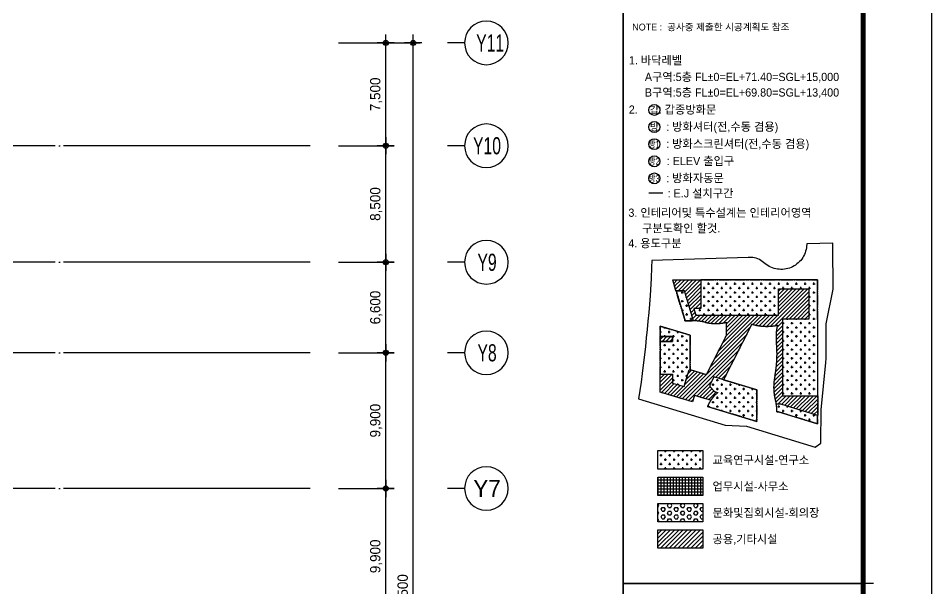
# Model space of a CAD drawing. Header units: metres. Extents: x 630750 to 860239, y 578133 to 726633.
# Drawn here: x 774389 to 841000, y 651998 to 693610 of the extents above; entities that cross this region are included whole.
import ezdxf
from ezdxf.enums import TextEntityAlignment as Align

# ---------------------------------------------------------------- set-up
doc = ezdxf.new("R2010")
doc.units = ezdxf.units.M
doc.header["$LTSCALE"] = 300
for name, pattern in [('CEN', [62, 60, -1, 0, -1]), ('H2', [0.5, 0.25, -0.25]), ('SITE$0$ACAD$0$DASHED', [19.049999999999997, 12.7, -6.35]), ('SITE$0$PROPERTY', [37.5, 25, -2.5, 2.5, -2.5, 2.5, -2.5])]:
    doc.linetypes.add(name, pattern=pattern)
doc.layers.get('Defpoints').update_dxf_attribs({"color": 8})
for name, color, linetype in [('001dmp-FORM', 7, 'Continuous'), ('A-CEN-1', 1, 'Continuous'), ('A-DIM', 7, 'Continuous'), ('A-GRID-DIMS', 14, 'Continuous'), ('A-TXT', 3, 'Continuous'), ('DIM', 7, 'Continuous'), ('SITE$0$C-PROP', 72, 'SITE$0$ACAD$0$DASHED'), ('soland', 8, 'Continuous'), ('Text-갑', 7, 'Continuous'), ('Text-방', 7, 'Continuous')]:
    doc.layers.add(name, color=color, linetype=linetype)
doc.styles.add('TEXT(돋음)', font='')
doc.styles.add('돋움', font='')
doc.styles.get('TEXT(돋음)').set_extended_font_data('Dotum')
doc.styles.get('돋움').set_extended_font_data('Dotum')
doc.dimstyles.new('DIM250', dxfattribs={"dimscale": 250, "dimtxt": 3, "dimasz": 1, "dimexe": 2, "dimexo": 3, "dimgap": 1, "dimtad": 1, "dimdec": 0, "dimzin": 0, "dimdsep": 46, "dimlunit": 6, "dimtxsty": 'TEXT(돋음)', "dimblk": 'Z_DOT', "dimcen": 2.5, "dimdle": 2, "dimclrd": 256, "dimclre": 256, "dimclrt": 3, "dimadec": 0, "dimazin": 0, "dimtfac": 1, "dimtdec": 0, "dimtix": 1, "dimtmove": 2, "dimatfit": 3, "dimldrblk": 'Z_DOT', "dimfxl": 1, "dimtolj": 1, "dimtzin": 0, "dimarcsym": 0})
pattern_1 = [(44.99999999999999, (-1051189.994889605, 559048.8101657697), (-141.4213562373095, 141.4213562373095), [])]

# ---------------------------------------------------------------- blocks, each defined once
blk = doc.blocks.new('Z_DOT')
at = {"layer": 'DIM', "color": 7}
for p, q in [((-2.5, 0), (2.5, 0)), ((0, -2.5), (0, 2.5))]:
    blk.add_line(p, q, dxfattribs=at)
for radius in [0.75, 0.375]:
    blk.add_circle((0, 0), radius, dxfattribs=at)
blk = doc.blocks.new('*D71')
at = {"layer": 'A-DIM', "lineweight": -2, "transparency": 16777216}
for p, q in [((797736.2675592648, 691810.1609883022), (803686.2663256126, 691810.1609883022)), ((803186.2663256126, 611560.2264694067), (803186.2663256126, 691560.1609883022)), ((797736.2723821802, 611310.2264694067), (803686.2663256126, 611310.2264694067))]:
    blk.add_line(p, q, dxfattribs=at)
at = {"layer": 'Defpoints', "color": 0, "transparency": 16777216}
for p in [(796986.2675592648, 691810.1609883022), (803186.2663256126, 691810.1609883022), (796986.2723821802, 611310.2264694067)]:
    blk.add_point(p, dxfattribs=at)
at = {"layer": 'A-DIM', "lineweight": -2, "transparency": 16777216, "xscale": 250, "yscale": 250, "zscale": 250}
for p, rotation in [((803186.2663256126, 691810.1609883022), 90), ((803186.2663256126, 611310.2264694067), 270)]:
    blk.add_blockref('Z_DOT', p, dxfattribs=dict(at, rotation=rotation))
at = {"layer": 'A-DIM', "color": 3, "transparency": 16777216, "insert": (802488.5051315826, 651560.1937288546), "char_height": 750, "attachment_point": 5, "rotation": 90, "style": 'TEXT(돋음)'}
blk.add_mtext('\\A1;80,500', dxfattribs=at)
blk = doc.blocks.new('*D76')
at = {"layer": 'A-DIM', "lineweight": -2, "transparency": 16777216}
for p, q in [((797736.2675429909, 659310.1618221935), (801686.2691932684, 659310.1618221935)), ((801186.2691932684, 649660.1618219664), (801186.2691932684, 659060.1618221935)), ((797736.267501629, 649410.1618219664), (801686.2691932684, 649410.1618219664))]:
    blk.add_line(p, q, dxfattribs=at)
at = {"layer": 'Defpoints', "color": 0, "transparency": 16777216}
for p in [(796986.2675429909, 659310.1618221935), (801186.2691932684, 659310.1618221935), (796986.267501629, 649410.1618219664)]:
    blk.add_point(p, dxfattribs=at)
at = {"layer": 'A-DIM', "lineweight": -2, "transparency": 16777216, "xscale": 250, "yscale": 250, "zscale": 250}
for p, rotation in [((801186.2691932684, 659310.1618221935), 90), ((801186.2691932684, 649410.1618219664), 270)]:
    blk.add_blockref('Z_DOT', p, dxfattribs=dict(at, rotation=rotation))
at = {"layer": 'A-DIM', "color": 3, "transparency": 16777216, "insert": (800488.5079992384, 654360.1618220801), "char_height": 750, "attachment_point": 5, "rotation": 90, "style": 'TEXT(돋음)'}
blk.add_mtext('\\A1;9,900', dxfattribs=at)
blk = doc.blocks.new('*D77')
at = {"layer": 'A-DIM', "lineweight": -2, "transparency": 16777216}
for p, q in [((797736.2674625684, 669210.1618379971), (801686.2691126261, 669210.1618379971)), ((801186.2691126261, 659560.1618221176), (801186.2691126261, 668960.1618379971)), ((797736.267543138, 659310.1618221176), (801686.2691126261, 659310.1618221176))]:
    blk.add_line(p, q, dxfattribs=at)
at = {"layer": 'Defpoints', "color": 0, "transparency": 16777216}
for p in [(796986.2674625684, 669210.1618379971), (801186.2691126261, 669210.1618379971), (796986.267543138, 659310.1618221176)]:
    blk.add_point(p, dxfattribs=at)
at = {"layer": 'A-DIM', "lineweight": -2, "transparency": 16777216, "xscale": 250, "yscale": 250, "zscale": 250}
for p, rotation in [((801186.2691126261, 669210.1618379971), 90), ((801186.2691126261, 659310.1618221176), 270)]:
    blk.add_blockref('Z_DOT', p, dxfattribs=dict(at, rotation=rotation))
at = {"layer": 'A-DIM', "color": 3, "transparency": 16777216, "insert": (800488.5079185962, 664260.1618300576), "char_height": 750, "attachment_point": 5, "rotation": 90, "style": 'TEXT(돋음)'}
blk.add_mtext('\\A1;9,900', dxfattribs=at)
blk = doc.blocks.new('*D78')
at = {"layer": 'A-DIM', "lineweight": -2, "transparency": 16777216}
for p, q in [((797736.2674902808, 675810.1618221172), (801686.268132003, 675810.1618221172)), ((801186.268132003, 669460.1618379971), (801186.268132003, 675560.1618221172)), ((797736.2674625684, 669210.1618379971), (801686.268132003, 669210.1618379971))]:
    blk.add_line(p, q, dxfattribs=at)
at = {"layer": 'Defpoints', "color": 0, "transparency": 16777216}
for p in [(796986.2674902808, 675810.1618221172), (801186.268132003, 675810.1618221172), (796986.2674625684, 669210.1618379971)]:
    blk.add_point(p, dxfattribs=at)
at = {"layer": 'A-DIM', "lineweight": -2, "transparency": 16777216, "xscale": 250, "yscale": 250, "zscale": 250}
for p, rotation in [((801186.268132003, 675810.1618221172), 90), ((801186.268132003, 669210.1618379971), 270)]:
    blk.add_blockref('Z_DOT', p, dxfattribs=dict(at, rotation=rotation))
at = {"layer": 'A-DIM', "color": 3, "transparency": 16777216, "insert": (800488.5069379731, 672510.1618300574), "char_height": 750, "attachment_point": 5, "rotation": 90, "style": 'TEXT(돋음)'}
blk.add_mtext('\\A1;6,600', dxfattribs=at)
blk = doc.blocks.new('*D79')
at = {"layer": 'A-DIM', "lineweight": -2, "transparency": 16777216}
for p, q in [((797736.2675259821, 684310.1618221176), (801686.2687482992, 684310.1618221176)), ((801186.2687482992, 676060.1618221172), (801186.2687482992, 684060.1618221176)), ((797736.2674902808, 675810.1618221172), (801686.2687482992, 675810.1618221172))]:
    blk.add_line(p, q, dxfattribs=at)
at = {"layer": 'Defpoints', "color": 0, "transparency": 16777216}
for p in [(796986.2675259821, 684310.1618221176), (801186.2687482992, 684310.1618221176), (796986.2674902808, 675810.1618221172)]:
    blk.add_point(p, dxfattribs=at)
at = {"layer": 'A-DIM', "lineweight": -2, "transparency": 16777216, "xscale": 250, "yscale": 250, "zscale": 250}
for p, rotation in [((801186.2687482992, 684310.1618221176), 90), ((801186.2687482992, 675810.1618221172), 270)]:
    blk.add_blockref('Z_DOT', p, dxfattribs=dict(at, rotation=rotation))
at = {"layer": 'A-DIM', "color": 3, "transparency": 16777216, "insert": (800488.5075542693, 680060.1618221176), "char_height": 750, "attachment_point": 5, "rotation": 90, "style": 'TEXT(돋음)'}
blk.add_mtext('\\A1;8,500', dxfattribs=at)
blk = doc.blocks.new('*D80')
at = {"layer": 'A-DIM', "lineweight": -2, "transparency": 16777216}
for p, q in [((797736.2675592648, 691810.1609883022), (801686.268474712, 691810.1609883022)), ((801186.268474712, 684560.1618221176), (801186.268474712, 691560.1609883022)), ((797736.2675264748, 684310.1618221176), (801686.268474712, 684310.1618221176))]:
    blk.add_line(p, q, dxfattribs=at)
at = {"layer": 'Defpoints', "color": 0, "transparency": 16777216}
for p in [(796986.2675592648, 691810.1609883022), (801186.268474712, 691810.1609883022), (796986.2675264748, 684310.1618221176)]:
    blk.add_point(p, dxfattribs=at)
at = {"layer": 'A-DIM', "lineweight": -2, "transparency": 16777216, "xscale": 250, "yscale": 250, "zscale": 250}
for p, rotation in [((801186.268474712, 691810.1609883022), 90), ((801186.268474712, 684310.1618221176), 270)]:
    blk.add_blockref('Z_DOT', p, dxfattribs=dict(at, rotation=rotation))
at = {"layer": 'A-DIM', "color": 3, "transparency": 16777216, "insert": (800488.5072806821, 688060.1614052102), "char_height": 750, "attachment_point": 5, "rotation": 90, "style": 'TEXT(돋음)'}
blk.add_mtext('\\A1;7,500', dxfattribs=at)
blk = doc.blocks.new('주열마킹')
blk.add_line((0, 4.999999999998699), (0, -1.301625474070534e-12))
blk.add_circle((-4.304941921006832e-06, 11.35000000000668), 6.350000000003842)
at = {"color": 3, "style": '돋움'}
blk.add_attdef('NO', text='', height=5, dxfattribs=at).set_placement((0, 11.35), align=Align.MIDDLE_CENTER)
blk = doc.blocks.new('xref-sheet(건축)')
at = {"layer": '001dmp-FORM'}
blk.add_line((8240.002883311583, 2970.001030158975), (8210.002872837958, 2970.001030159241), dxfattribs=at)
at = {"layer": '001dmp-FORM', "color": 30}
blk.add_lwpolyline([(8410.002942688461, 5940.002066505535), (6.582882633665577e-06, 5940.002066580394), (6.530030077556148e-06, -6.115735203593431e-06), (8410.002942635594, -6.190587922660581e-06)], close=True, dxfattribs=at)
at = {"layer": '001dmp-FORM', "const_width": 15.00000523680961}
blk.add_lwpolyline([(300.0001112690406, 200.0000636693372), (300.0001113183425, 5740.001996789974), (8210.002872862595, 5740.001996719557), (8210.002872813307, 200.0000635989337)], close=True, dxfattribs=at)
at = {"layer": '001dmp-FORM', "const_width": 5.000001745603205}
for points in [[(7510.002628428894, 200.0000636051549), (7510.002628478196, 5740.001996725788)], [(7510.002628453531, 2970.001030165471), (8210.002872837958, 2970.001030159241)]]:
    blk.add_lwpolyline(points, dxfattribs=at)
at = {"layer": '001dmp-FORM', "color": 3, "linetype": 'Continuous', "style": '돋움'}
blk.add_text('NOTE :  공사중 제출한 시공계획도 참조', height=19.99999999589046, dxfattribs=at).set_placement((7536.452326433242, 4583.404038723153))

msp = doc.modelspace()

# ---------------------------------------------------------------- hatches: boundary and pattern name
at = {"layer": 'soland'}
h = msp.add_hatch(dxfattribs=at)
h.set_pattern_fill('CROSS', color=256, scale=80, angle=-1.272221872585407e-14, style=0)
h.set_pattern_definition([(360, (-1051189.994889605, 559048.8101657697), (320.0000000000001, 319.9999999999999), [160, -480]), (90, (-1051109.994889605, 558968.8101657697), (-319.9999999999999, 320.0000000000001), [160, -480])])
h.paths.add_polyline_path([(821188.9504972849, 667653.8273293239), (822090.4723472031, 667653.8273293239), (822090.4723472031, 666999.9458859994), (822941.3426832076, 666741.756104151), (823024.8181714773, 667016.8703295442), (823309.1611517075, 667953.9291294555), (823391.9387056794, 667953.9290996504), (823391.9504972849, 670489.5247577673), (821188.9504972849, 671158.0074458404), (821188.9504972849, 670385.0773334776), (822090.4726961603, 670385.0773334776), (822090.4726961603, 670028.8273334776), (821188.9504972849, 670028.8273334776)])
edge = h.paths.add_edge_path()
edge.add_line((823036.0395156447, 673491.3273140269), (823042.5712823536, 673491.3273140437))
edge.add_line((823042.5712823536, 673491.3273140437), (822967.4013366423, 673738.888659457))
edge.add_line((822967.4013366423, 673738.888659457), (822352.2889234129, 673738.888659457))
edge.add_line((822352.2889234129, 673738.888659457), (822990.451297738, 671635.8099474369))
edge.add_line((822990.451297738, 671635.8099474369), (822990.451297738, 671546.092711923))
edge.add_line((822990.451297738, 671546.092711923), (823538.0762875158, 671545.85686008))
edge.add_arc((823492.3264378735, 667087.3177700225), 4458.773807484848, 88.49797206342362, 89.41209861542609, ccw=False)
edge.add_line((823609.2012897957, 671544.5595331874), (823609.2012897957, 671603.7018945555))
edge.add_line((823609.2012897957, 671603.7018945555), (823036.0395156447, 673491.3273140269))
h.paths.add_polyline_path([(832682.3261200882, 671637.5770100749), (832679.451117759, 671637.5770099817), (832679.451117759, 674524.0770116469), (829792.9722552545, 674524.0770116469), (829792.9722552545, 674526.9523117898), (824159.2224593855, 674526.9523117898), (824159.2222682707, 672435.0773067663), (823644.158795006, 672435.0773301444), (823788.3885998059, 671960.0773259907), (829827.9512383122, 671960.0773259907), (829827.9512383122, 672466.3273228046), (829824.8262423765, 672466.3273301444), (829824.8262398936, 673878.8427542339), (832034.2012125239, 673878.8427715863), (832034.2012125239, 671672.5692949363), (830115.4512410205, 671672.5692949363), (830115.4512410205, 666072.5930592811), (830621.7222644616, 666072.5930592811), (830621.722334239, 666072.5930592811), (831699.8261982653, 666072.5930592811), (832682.3261200882, 666072.5930626227)])
edge = h.paths.add_edge_path()
edge.add_line((831659.200848251, 664953.4365277777), (831659.200848251, 664946.9051221667))
edge.add_line((831659.200848251, 664946.9051221667), (829987.8751298696, 665454.0555120308))
edge.add_line((829987.8751298696, 665454.0555120308), (829667.5253987912, 665454.0555120308))
edge.add_arc((826927.9491744931, 664947.5793415771), 2785.999999995852, 0.0004461259675281326, 10.474232678382407, ccw=False)
edge.add_line((829713.9491744045, 664947.6010343956), (829713.9495984953, 664893.1047093088))
edge.add_line((829713.9495984953, 664893.1047093088), (829829.5664083775, 664893.1047093088))
edge.add_line((829829.5664083775, 664893.1047093088), (832679.451117759, 664028.3300423885))
edge.add_line((832679.451117759, 664028.3300423885), (832679.451117759, 664632.577013042))
edge.add_line((832679.451117759, 664632.577013042), (832682.3261200882, 664632.577013042))
edge.add_line((832682.3261200882, 664632.577013042), (832682.3261200882, 664642.9773666554))
edge.add_line((832682.3261200882, 664642.9773666554), (831659.200848251, 664953.4365277777))
edge = h.paths.add_edge_path()
edge.add_arc((824992.9560068208, 666815.4429123387), 181.2500000108332, 153.1170128813595, 223.7892710780348)
edge.add_line((824862.1134764444, 666690.0164607877), (825118.6880322717, 666422.3626788559))
edge.add_arc((825303.6714022169, 666599.6873686526), 256.2477175854727, 223.7890285749831, 253.120053989828)
edge.add_line((825229.2654486237, 666354.4800138737), (825401.4490475025, 666302.2322812418))
edge.add_line((825401.4490475025, 666302.2322812418), (825116.0758022781, 666041.1525354537))
edge.add_arc((827429.8870663226, 664054.7402908002), 3049.517366949776, 139.3538346904982, 142.3700142335014)
edge.add_arc((827606.7852691836, 663910.7867820186), 3277.513181449327, 142.2651257669951, 143.5690213449512)
edge.add_arc((827487.585422011, 663994.9755127229), 3131.613896007734, 143.5131942521229, 155.5397372690486)
edge.add_line((824637.038066653, 665291.6579597893), (828235.4918045293, 664199.7360228191))
edge.add_line((828235.4918045293, 664199.7360228191), (828235.4918045293, 666501.9200668058))
edge.add_line((828235.4918045293, 666501.9200668058), (825111.3917468268, 667449.9093256353))
edge.add_line((825111.3917468268, 667449.9093256353), (824831.2933173593, 666897.3986158615))
h = msp.add_hatch(dxfattribs=at)
h.set_pattern_fill('ANSI31', color=256, scale=200, angle=-1.272221872585407e-14, style=0)
h.set_pattern_definition(pattern_1)
edge = h.paths.add_edge_path()
edge.add_line((822352.2889234129, 673738.888659457), (822967.4013366423, 673738.888659457))
edge.add_line((822967.4013366423, 673738.888659457), (822348.8266072482, 673738.888659457))
edge.add_line((822348.8266072482, 673738.888659457), (822109.6950098671, 674526.9523123077))
edge.add_line((822109.6950098671, 674526.9523123077), (824159.2224593855, 674526.9523123077))
edge.add_line((824159.2224593855, 674526.9523123077), (824159.2222682707, 672435.0773067663))
edge.add_line((824159.2222682707, 672435.0773067663), (823644.158795006, 672435.0773301444))
edge.add_line((823644.158795006, 672435.0773301444), (823788.3885998059, 671960.0773259907))
edge.add_line((823788.3885998059, 671960.0773259907), (829827.9512383122, 671960.0773259907))
edge.add_line((829827.9512383122, 671960.0773259907), (829827.9512383122, 672466.3273228046))
edge.add_line((829827.9512383122, 672466.3273228046), (829824.8262423765, 672466.3273301444))
edge.add_line((829824.8262423765, 672466.3273301444), (829824.8262398936, 673878.8427542339))
edge.add_line((829824.8262398936, 673878.8427542339), (832034.2012125239, 673878.8427715863))
edge.add_line((832034.2012125239, 673878.8427715863), (832034.2012125239, 671672.5692949363))
edge.add_line((832034.2012125239, 671672.5692949363), (830115.4512410205, 671672.5692949363))
edge.add_line((830115.4512410205, 671672.5692949363), (830115.4512410205, 666072.5930592811))
edge.add_line((830115.4512410205, 666072.5930592811), (830621.7222644616, 666072.5930592811))
edge.add_line((830621.7222644616, 666072.5930592811), (830621.722334239, 666072.5930592811))
edge.add_line((830621.722334239, 666072.5930592811), (831699.8261982653, 666072.5930592811))
edge.add_line((831699.8261982653, 666072.5930592811), (832682.3398883607, 666072.5930626227))
edge.add_line((832682.3398883607, 666072.5930626227), (832682.3398857176, 664642.9731895851))
edge.add_line((832682.3398857176, 664642.9731895851), (831659.200848251, 664953.4365277777))
edge.add_line((831659.200848251, 664953.4365277777), (831659.200848251, 664946.9051221667))
edge.add_line((831659.200848251, 664946.9051221667), (829987.8751298696, 665454.0555120308))
edge.add_line((829987.8751298696, 665454.0555120308), (829667.7614763858, 665454.0555120308))
edge.add_arc((826913.949170474, 664947.5796423161), 2800.000004070454, 10.42126844884352, 13.10954766692722)
edge.add_arc((833220.2011149881, 666691.3273271866), 3746.998801219604, 167.3802332681786, 197.2104348917227, ccw=False)
edge.add_arc((821197.3557454573, 669120.6468537193), 8519.999999314992, 349.1028600529277, 366.0155179977912)
edge.add_arc((832926.4511058824, 670403.8260249817), 3279.319859508154, 165.6193883295151, 186.8354968826948, ccw=False)
edge.add_arc((828971.6489115434, 674883.5753188707), 3746.998799039264, 253.11795682158402, 281.9872995844586, ccw=False)
edge.add_line((827883.5118102295, 671298.0547640913), (825815.0446994355, 667236.3910420204))
edge.add_line((825815.0446994355, 667236.3910420204), (825111.3859403752, 667449.8978720664))
edge.add_line((825111.3859403752, 667449.8978720664), (824831.2933173593, 666897.3986158615))
edge.add_arc((824995.0169914082, 666815.7492061602), 182.95373062239, 153.4944515418233, 223.4118637976539)
edge.add_line((824862.1134764444, 666690.0164607877), (825118.6880322717, 666422.3626788559))
edge.add_arc((825303.6714022169, 666599.6873686526), 256.2477175854727, 223.7890285749831, 253.120053989828)
edge.add_line((825229.2654486237, 666354.4800138737), (825401.4490475025, 666302.2322812418))
edge.add_line((825401.4490475025, 666302.2322812418), (825116.0758022781, 666041.1525354537))
edge.add_arc((827429.8870663226, 664054.7402908002), 3049.517366949776, 139.3538346904982, 142.3700142335014)
edge.add_arc((827606.7852691836, 663910.7867820186), 3277.513181449327, 142.2651257669951, 143.5690213449512)
edge.add_arc((827487.5854220032, 663994.9755127212), 3131.613896002433, 143.5131942520141, 146.1190335469954)
edge.add_line((824887.7273283781, 665740.7542749497), (823699.3898610215, 666101.593441766))
edge.add_line((823699.3898610215, 666101.593441766), (823553.3980253603, 665620.4740055513))
edge.add_line((823553.3980253603, 665620.4740055513), (821188.9514438215, 666337.9463644403))
edge.add_line((821188.9514438215, 666337.9463644403), (821188.9514438215, 667653.8273293239))
edge.add_line((821188.9514438215, 667653.8273293239), (822090.4723472031, 667653.8273293239))
edge.add_line((822090.4723472031, 667653.8273293239), (822090.4723472031, 666999.9458859994))
edge.add_line((822090.4723472031, 666999.9458859994), (822941.3426832076, 666741.756104151))
edge.add_line((822941.3426832076, 666741.756104151), (823309.1739313978, 667953.952402157))
edge.add_line((823309.1739313978, 667953.952402157), (823450.374621374, 667953.952402157))
edge.add_line((823450.374621374, 667953.952402157), (824571.1967398751, 667613.8479161712))
edge.add_line((824571.1967398751, 667613.8479161712), (826026.4632760979, 670471.9158891423))
edge.add_line((826026.4632760979, 670471.9158891423), (826026.4632760662, 671432.7997855444))
edge.add_arc((825259.1464697116, 674621.0752875857), 3279.31025647639, 256.2618986615129, 283.53193247119833, ccw=False)
edge.add_arc((823492.1449707698, 667072.3411905792), 4473.750002602408, 77.2385485464988, 88.5006764920468)
edge.add_line((823609.2012897957, 671544.5595331874), (823609.2012897957, 671603.7018945555))
edge.add_line((823609.2012897957, 671603.7018945555), (823036.0395156447, 673491.3273140269))
edge.add_line((823036.0395156447, 673491.3273140269), (823042.5712823536, 673491.3273140437))
edge.add_line((823042.5712823536, 673491.3273140437), (822967.4013366423, 673738.888659457))
h = msp.add_hatch(dxfattribs=at)
h.set_pattern_fill('ANSI31', color=256, scale=200, angle=-1.272221872585407e-14, style=0)
h.set_pattern_definition(pattern_1)
h.paths.add_polyline_path([(822090.4726961603, 670385.0773334776), (821188.9514438215, 670385.0773334776), (821188.9514438215, 670028.8273334776), (822090.4726961603, 670028.8273334776)])
h = msp.add_hatch(dxfattribs=at)
h.set_pattern_fill('CROSS', color=256, scale=50, angle=-1.272221872585407e-14, style=0)
h.set_pattern_definition([(360, (210310.2167094437, 559496.2451145679), (317.5000000000001, 317.4999999999999), [158.75, -476.25]), (90, (210389.5917094437, 559416.8701145679), (-317.4999999999999, 317.5000000000001), [158.75, -476.25])])
h.paths.add_polyline_path([(821033.743778082, 662070.3098566255), (824302.3646399503, 662070.3098566255), (824302.3646399503, 660725.8734462031), (821033.743778082, 660725.8734462031)])
h = msp.add_hatch(dxfattribs=at)
h.set_pattern_fill('NET', color=256, scale=70, angle=-1.272221872585407e-14, style=0)
h.set_pattern_definition([(360, (210310.2167094437, 559496.2451145679), (5.443375242740467e-14, 222.25), []), (90, (210310.2167094437, 559496.2451145679), (-222.25, 6.804263998292963e-14), [])])
h.paths.add_polyline_path([(821033.743778082, 660143.7350295235), (824302.3646399503, 660143.7350295235), (824302.3646399503, 658799.298619101), (821033.743778082, 658799.298619101)])
h = msp.add_hatch(dxfattribs=at)
h.set_pattern_fill('HEX', color=256, scale=50, angle=-1.272221872585407e-14, style=0)
h.set_pattern_definition([(360, (210310.2167094437, 559496.2451145679), (6.734428737321245e-14, 274.963), [158.75, -317.5]), (120, (210310.2167094437, 559496.2451145679), (-238.1249431007806, -137.4814999999998), [158.749999999999, -317.499999999998]), (59.99999999999997, (210468.9667094437, 559496.2451145679), (-238.1249431007805, 137.4815000000001), [158.75, -317.4999999999999])])
h.paths.add_polyline_path([(821033.743778082, 658217.1602024215), (824302.3646399503, 658217.1602024215), (824302.3646399503, 656872.723791999), (821033.743778082, 656872.723791999)])
h = msp.add_hatch(dxfattribs=at)
h.set_pattern_fill('ANSI31', color=256, scale=70, angle=-1.272221872585407e-14, style=0)
h.set_pattern_definition([(44.99999999999999, (210310.2167094437, 559496.2451145679), (-157.1544821187101, 157.1544821187102), [])])
h.paths.add_polyline_path([(821033.743778082, 656290.5853753195), (824302.3646399503, 656290.5853753195), (824302.3646399503, 654946.148964897), (821033.743778082, 654946.148964897)])

# ---------------------------------------------------------------- linework, layer by layer
at = {"color": 252, "linetype": 'H2', "const_width": 100}
msp.add_lwpolyline([(820366.7028831452, 680869.4805790057), (821410.4775917161, 680869.4805790057)], dxfattribs=at)
at = {"layer": 'A-CEN-1', "linetype": 'CEN'}
for p, q in [((795684.4161380911, 684310.2231884435, 3.80022673549533e-08), (657202.5828287024, 684310.2236280086, 3.80022673549533e-08)), ((795684.4161380911, 675810.2231884435, 3.80022673549533e-08), (657202.5828287024, 675810.2236280086, 3.80022673549533e-08)), ((795684.4161380911, 669210.2231884435, 3.80022673549533e-08), (657202.5828287024, 669210.1967729827, 3.80022673549533e-08)), ((795684.4161380911, 659310.2231884435, 3.80022673549533e-08), (657202.5828287024, 659310.1967729827, 3.80022673549533e-08))]:
    msp.add_line(p, q, dxfattribs=at)
at = {"layer": 'A-TXT'}
for points in [[(821033.743778082, 662070.3098566255), (824302.3646399503, 662070.3098566255), (824302.3646399503, 660725.8734462031), (821033.743778082, 660725.8734462031)], [(821033.743778082, 660143.7350295235), (824302.3646399503, 660143.7350295235), (824302.3646399503, 658799.298619101), (821033.743778082, 658799.298619101)], [(821033.743778082, 658217.1602024215), (824302.3646399503, 658217.1602024215), (824302.3646399503, 656872.723791999), (821033.743778082, 656872.723791999)], [(821033.743778082, 656290.5853753195), (824302.3646399503, 656290.5853753195), (824302.3646399503, 654946.148964897), (821033.743778082, 654946.148964897)]]:
    msp.add_lwpolyline(points, close=True, dxfattribs=at)
at = {"layer": 'SITE$0$C-PROP', "color": 8, "linetype": 'SITE$0$PROPERTY', "ltscale": 300}
for points in [[(820599.803455328, 675945.349429725), (820573.9840875178, 675445.7850092493), (820534.3021598108, 674633.945642669), (820457.4402415048, 673387.5226123782), (820417.401622997, 672765.4607412799), (820365.0495057147, 672145.8868910952), (820305.9882572539, 671525.7652647889), (820246.4689934583, 670908.4009418946), (820184.1924262618, 670290.5786035995), (820121.1793499965, 669670.3672164895), (820049.8046027779, 669052.7336111527), (819961.0850469492, 668310.9500154576), (819886.1267264573, 667694.4211737087), (819806.8483236296, 667076.6080467629), (819715.9929311316, 666463.6719896581), (819625.2272994205, 665846.784104692), (825941.2441164929, 663927.1168967125), (827492.9636792395, 663847.7001258212), (832488.3842618935, 662328.6133068393), (832920.0173828009, 662612.8156536317), (832930.3430208679, 665047.841245061), (833284.6528913093, 668492.5898048461), (833306.5088676031, 668801.0924446976), (833296.2053925622, 671326.1930170713), (833814.5216013383, 673851.8343084187), (833783.7755919931, 676981.0167587188), (833776.458910216, 677216.10563269), (831883.4344196956, 677160.0601994668), (831883.1282920003, 677103.9083403193), (831879.5700002856, 676982.0484266218), (831864.2459859814, 676855.967402763), (831839.3657762831, 676732.8324151591), (831806.5819109849, 676609.517905975), (831766.1728838127, 676491.1702274077), (831717.4021856863, 676375.4003306145), (831661.0960864912, 676260.6454366336), (831595.1440311162, 676152.788406769), (831523.9558627106, 676049.161698445), (831445.1425324291, 675950.5018207377), (831360.2668192344, 675857.63504353), (831270.1549930082, 675768.998587861), (831173.9807838689, 675686.1552326924), (831072.4807009021, 675611.4940268958), (830964.8284742081, 675546.5777493755), (830853.5029134437, 675486.7180632765), (830738.0460032582, 675434.6722719541), (830620.8467925185, 675389.703866415), (830499.5162323475, 675352.5493556245), (830376.8116261553, 675323.6667550097), (830251.5384495001, 675303.4243190533), (830125.6277359094, 675293.842842146), (830000.363770584, 675290.6022418591), (829874.0940137677, 675296.8280761421), (829747.6447353404, 675310.9575660343), (829623.7732386872, 675333.4487268797), (829500.9167448472, 675363.4752887946), (829379.4435083572, 675402.2317762023), (829263.3053570337, 675449.8079499344), (829149.3767329272, 675504.5512701406), (829038.8521604849, 675566.093482367), (828934.0309277385, 675637.6499053121), (828832.703507461, 675712.0533924738), (828734.0436297454, 675790.8667227256), (828641.1768525377, 675875.7424359212), (828539.1129231736, 675947.7568742095), (828431.3456541229, 676009.7571018089), (828316.6805209297, 676062.1113731426), (828199.8956213411, 676103.3466702553), (828078.6019064527, 676134.199502025), (827954.820170604, 676152.7388350649), (827828.6401745997, 676155.0128415723), (827739.3109140455, 676153.7746129197), (827612.8524242988, 676150.9022671722)], [(832682.3261200882, 671637.5770100749), (832679.451117759, 671637.5770099817), (832679.451117759, 674524.0770116469), (829792.9722552545, 674524.0770116469), (829792.9722552545, 674526.9523117898), (824159.2224593855, 674526.9523117898), (824159.2222682707, 672435.0773067663), (823644.158795006, 672435.0773301444), (823788.3885998059, 671960.0773259907), (829827.9512383122, 671960.0773259907), (829827.9512383122, 672466.3273228046), (829824.8262423765, 672466.3273301444), (829824.8262398936, 673878.8427542339), (832034.2012125239, 673878.8427715863), (832034.2012125239, 671672.5692949363), (830115.4512410205, 671672.5692949363), (830115.4512410205, 666072.5930592811), (830621.7222644616, 666072.5930592811), (830621.722334239, 666072.5930592811), (831699.8261982653, 666072.5930592811), (831699.8261982653, 666072.5930592811), (832682.3261200882, 666072.5930626227)], [(822090.4726961603, 670385.0773334776), (821188.9514438215, 670385.0773334776), (821188.9514438215, 670028.8273334776), (822090.4726961603, 670028.8273334776)]]:
    msp.add_lwpolyline(points, close=True, dxfattribs=at)
for points in [[(822352.2889234129, 673738.888659457), (822967.4013366423, 673738.888659457), (822348.8266072482, 673738.888659457), (822109.6950098671, 674526.9523123077), (824159.2224593855, 674526.9523123077), (824159.2222682707, 672435.0773067663), (823644.158795006, 672435.0773301444), (823788.3885998059, 671960.0773259907), (829827.9512383122, 671960.0773259907), (829827.9512383122, 672466.3273228046), (829824.8262423765, 672466.3273301444), (829824.8262398936, 673878.8427542339), (832034.2012125239, 673878.8427715863), (832034.2012125239, 671672.5692949363), (830115.4512410205, 671672.5692949363), (830115.4512410205, 666072.5930592811), (830621.7222644616, 666072.5930592811), (830621.722334239, 666072.5930592811), (831699.8261982653, 666072.5930592811), (831699.8261982653, 666072.5930592811), (832682.3398883607, 666072.5930626227), (832682.3398857176, 664642.9731895851), (831659.200848251, 664953.4365277777), (831659.200848251, 664946.9051221667), (829987.8751298696, 665454.0555120308), (829667.7614763858, 665454.0555120308, 0.01173036888670484), (829640.9760923967, 665582.6577397997, -0.1308988444733106), (829563.7243880214, 667509.9713044392, 0.07392964137094472), (829670.4407770348, 670013.5242450696, -0.09283808736066557), (829749.8813232727, 671218.2848374306, -0.1266367837533215), (827883.5118102295, 671298.0547640913), (825815.0446994355, 667236.3910420204), (825111.3859403752, 667449.8978720664), (824831.2933173593, 666897.3986158615, 0.3149026525670926), (824862.1134764444, 666690.0164607877), (825118.6880322717, 666422.3626788559, 0.1286840852088861), (825229.2654486237, 666354.4800138737), (825401.4490475025, 666302.2322812418), (825116.0758022781, 666041.1525354537, 0.01316132582233881), (825014.7601410247, 665916.6527769363, 0.005689379119759964), (824969.7872125091, 665857.1510602741, 0.01137060886897509), (824887.7273283781, 665740.7542749497), (823699.3898610215, 666101.593441766), (823553.3980253603, 665620.4740055513), (821188.9514438215, 666337.9463644403), (821188.9514438215, 667653.8273293239), (822090.4723472031, 667653.8273293239), (822090.4723472031, 666999.9458859994), (822941.3426832076, 666741.756104151), (823309.1739313978, 667953.952402157), (823450.374621374, 667953.952402157), (824571.1967398751, 667613.8479161712), (826026.4632760979, 670471.9158891423), (826026.4632760662, 671432.7997855444, -0.119552717120786), (824480.3622025003, 671435.5814760432, 0.04917989576790783), (823609.2012897957, 671544.5595331874), (823609.2012897957, 671603.7018945555), (823036.0395156447, 673491.3273140269), (823042.5712823536, 673491.3273140437), (822967.4013366423, 673738.888659457)], [(824831.2933622453, 666897.3987044024, 0.3185266703082311), (824862.1134764444, 666690.0164607877), (825118.6880322717, 666422.3626788559, 0.1286840852088911), (825229.2654486237, 666354.4800138737), (825401.4490475025, 666302.2322812418), (825116.0758022781, 666041.1525354537, 0.01316132582233891), (825014.7601410247, 665916.6527769363, 0.005689379119759995), (824969.7872125091, 665857.1510602741, 0.05252391384485646), (824637.038066653, 665291.6579597893), (828235.4918045293, 664199.7360228191), (828235.4918045293, 666501.9200668058), (825111.3917468268, 667449.9093256353), (824831.2933173593, 666897.3986158615)]]:
    msp.add_lwpolyline(points, format="xyb", dxfattribs=at)
at = {"layer": 'SITE$0$C-PROP', "color": 5, "linetype": 'SITE$0$PROPERTY', "ltscale": 0.1}
msp.add_lwpolyline([(829667.7614763848, 665454.0555120308, 0.01173036888670454), (829640.9760923967, 665582.6577397997, -0.1308988444733105), (829563.7243880205, 667509.9713044392, 0.07392964137094449), (829670.4407770339, 670013.5242450696, -0.09283808736066813), (829749.8813232727, 671218.2848374306, -0.1266367837533211), (827883.5118102286, 671298.0547640913), (825815.0442816656, 667236.3902216835), (828235.4918045293, 666501.9200668058), (828235.4918045293, 664199.7360228191), (824637.038066652, 665291.6579597893, -0.04112874170321016), (824887.727328366, 665740.7542749534), (823699.3898610215, 666101.593441766), (823553.3980253603, 665620.4740055513), (821188.9514438206, 666337.9463644403), (821188.9514438215, 671158.0071586214), (823391.9504972849, 670489.5247577673), (823391.9387057874, 667953.952402157), (823450.374621373, 667953.952402157), (824571.1967398751, 667613.8479161712), (826026.4632760979, 670471.9158891423), (826026.4632760662, 671432.7997855444, -0.1195527171207851), (824480.3622024994, 671435.5814760432, 0.04917989576790766), (823609.2012897957, 671544.5595331874, 0.003988650680144143), (823538.0762875149, 671545.85686008), (822990.451297738, 671546.092711923), (822990.451297738, 671635.8099474369), (822113.1573260309, 674526.9523123077), (832679.451117759, 674526.9523123077), (832679.451117758, 664028.3300423885), (829829.5664083775, 664893.1047093088), (829713.9495984943, 664893.1047093088), (829713.9491744045, 664947.6010343956, 0.04573235746468961), (829667.5253987912, 665454.0555120308)], format="xyb", dxfattribs=at)
at = {"layer": 'SITE$0$C-PROP', "color": 8, "linetype": 'SITE$0$PROPERTY', "ltscale": 300}
for points in [[(823036.0395156447, 673491.3273140269), (823042.5712823536, 673491.3273140437), (822967.4013366423, 673738.888659457), (822352.2889234129, 673738.888659457), (822990.451297738, 671635.8099474369), (822990.451297738, 671546.092711923), (823538.0762875158, 671545.85686008, -0.003988650680144134), (823609.2012897957, 671544.5595331874), (823609.2012897957, 671603.7018945555)], [(831659.200848251, 664953.4365277777), (831659.200848251, 664946.9051221667), (829987.8751298696, 665454.0555120308), (829667.5253987912, 665454.0555120308, -0.0457323574646903), (829713.9491744045, 664947.6010343956), (829713.9495984953, 664893.1047093088), (829829.5664083775, 664893.1047093088), (832679.451117759, 664028.3300423885), (832679.451117759, 664632.577013042), (832682.3261200882, 664632.577013042), (832682.3261200882, 664642.9773666554)]]:
    msp.add_lwpolyline(points, format="xyb", close=True, dxfattribs=at)
msp.add_lwpolyline([(821188.9504972849, 667653.8273293239), (822090.4723472031, 667653.8273293239), (822090.4723472031, 666999.9458859994), (822941.3426832076, 666741.756104151), (823024.8181714773, 667016.8703295442), (823024.8181714773, 667016.8703295442), (823309.1611517075, 667953.9291294555), (823391.9387056794, 667953.9290996504), (823391.9504972849, 670489.5247577673), (821188.9504972849, 671158.0074458404), (821188.9504972849, 670385.0773334776), (822090.4726961603, 670385.0773334776), (822090.4726961603, 670028.8273334776), (821188.9504972849, 670028.8273334776), (821188.9504972849, 667653.8273293239)], dxfattribs=at)
at = {"layer": 'Text-갑', "color": 1}
msp.add_circle((820775.4248884789, 686926.281042697), 400, dxfattribs=at)
at = {"layer": 'Text-방', "color": 1}
for centre in [(820775.4248884789, 685676.2810427063), (820775.4248884789, 684426.2810427147), (820775.4248884966, 683176.2809249276), (820775.4248885143, 681926.2808071404)]:
    msp.add_circle(centre, 400, dxfattribs=at)

# ---------------------------------------------------------------- block references
at = {"xscale": 24.9999912600033, "yscale": 24.99999123637099, "zscale": 24.99999123690949}
msp.add_blockref('xref-sheet(건축)', (630749.987626026, 578132.7790665771), dxfattribs=at)
at = {"layer": 'A-GRID-DIMS'}
ref = msp.add_blockref('주열마킹', (805686.3597589191, 691810.2248613288, 3.80022673549533e-08), dxfattribs=dict(at, xscale=-250.0000000006985, yscale=250, zscale=250, rotation=269.9999997677735))
ref.add_attrib('NO', 'Y11', dxfattribs={"layer": '0', "color": 3, "height": 1250, "rotation": 359.9999997265256, "style": '돋움', "width": 0.7}).set_placement((808799.3007358527, 691810.2248487159, -5.524592713566781e-07), align=Align.MIDDLE_CENTER)
ref = msp.add_blockref('주열마킹', (805686.3553469926, 684310.2248613307, 3.80022673549533e-08), dxfattribs=dict(at, xscale=-250.0000000006985, yscale=250, zscale=250, rotation=269.9999997677735))
ref.add_attrib('NO', 'Y10', dxfattribs={"layer": '0', "color": 3, "height": 1250, "rotation": 359.9999997265256, "style": '돋움', "width": 0.7}).set_placement((808570.1579250116, 684310.2248496454, -5.534119219890916e-07), align=Align.MIDDLE_CENTER)
ref = msp.add_blockref('주열마킹', (805686.3503468111, 675810.2248613335, 3.80022673549533e-08), dxfattribs=dict(at, xscale=-250.0000000006985, yscale=250, zscale=250, rotation=269.9999997677735))
ref.add_attrib('NO', 'Y9', dxfattribs={"layer": '0', "color": 3, "height": 1250, "rotation": 359.9999997265256, "style": '돋움', "width": 0.7}).set_placement((808572.5274160113, 675810.2248496389, -5.544398621276836e-07), align=Align.MIDDLE_CENTER)
ref = msp.add_blockref('주열마킹', (805686.3464643173, 669210.2248772153, 3.80022673549533e-08), dxfattribs=dict(at, xscale=-250.0000000006985, yscale=250, zscale=250, rotation=269.9999997677735))
ref.add_attrib('NO', 'Y8', dxfattribs={"layer": '0', "color": 3, "height": 1250, "rotation": 359.9999997265256, "style": '돋움', "width": 0.7}).set_placement((808574.8980246969, 669210.2248655114, -5.552379226381238e-07), align=Align.MIDDLE_CENTER)
ref = msp.add_blockref('주열마킹', (805686.3406405747, 659310.22486134, 3.80022673549533e-08), dxfattribs=dict(at, xscale=-250.0000000006985, yscale=250, zscale=250, rotation=269.9999997677735))
ref.add_attrib('NO', 'Y7', dxfattribs={"layer": '0', "color": 3, "height": 1250, "rotation": 359.9999997265256, "style": '돋움'}).set_placement((808572.5177097749, 659310.2248496454, -5.56436185197582e-07), align=Align.MIDDLE_CENTER)

# ---------------------------------------------------------------- texts
at = {"layer": 'A-TXT', "style": '돋움'}
for s, p in [('1. 바닥레벨', (818915.4225983819, 690243.9577955018)), ('A구역:5층 FL%%P0=EL+71.40=SGL+15,000', (820080.7473966688, 689030.7044620273)), ('B구역:5층 FL%%P0=EL+69.80=SGL+13,400', (820080.7473966688, 687897.7702801089)), ('2.       : 갑종방화문', (818910.3789300894, 686648.0622797516)), (': 방화셔터(전,수동 겸용)', (821636.4958957735, 685398.062279761)), (': 방화스크린셔터(전,수동 겸용)', (821636.4979866868, 684148.0621619729)), (': ELEV 출입구', (821678.2004420258, 682898.0621619822)), (': 방화자동문', (821636.4979867222, 681648.0619263985)), (': E.J 설치구간', (821740.6242737299, 680542.1208168055)), ('3. 인테리어및 특수설계는 인테리어영역 ', (818879.338360268, 679127.9055143065)), ('구분도확인 할것.', (819871.1117748966, 677991.0977471183)), ('4. 용도구분', (818871.7156275384, 676895.7541900121)), ('교육연구시설-연구소', (825019.3003762927, 661090.397317393)), ('업무시설-사무소', (825019.3003762927, 659163.82249029)), ('문화및집회시설-회의장', (825019.3003762927, 657237.247663189)), ('공용,기타시설', (825019.3003762927, 655310.672836086))]:
    msp.add_text(s, height=600, dxfattribs=at).set_placement(p)
at = {"layer": 'Text-갑', "style": 'TEXT(돋음)'}
msp.add_text('갑', height=500, dxfattribs=at).set_placement((820775.4248884789, 686920.853634284), align=Align.MIDDLE_CENTER)
at = {"layer": 'Text-방', "style": 'TEXT(돋음)'}
msp.add_text('방', height=500, dxfattribs=at).set_placement((820775.4248884789, 685670.8536342933), align=Align.MIDDLE_CENTER)
at = {"layer": 'Text-방', "style": 'TEXT(돋음)', "width": 0.75}
for s, p in [('방1', (820775.4248884789, 684420.8536343026)), ('방2', (820775.4248884966, 683170.8535165155)), ('방3', (820775.4248885143, 681920.8533987274))]:
    msp.add_text(s, height=500, dxfattribs=at).set_placement(p, align=Align.MIDDLE_CENTER)

# ---------------------------------------------------------------- dimensions: what is measured, and where the dimension line sits
at = {"layer": 'A-DIM'}
for base, p1, p2, picture, middle in [((801186.268474712, 691810.1609883022, 3.80022673549533e-08), (796986.2675264748, 684310.1618221177, 3.80022673549533e-08), (796986.2675592648, 691810.1609883023, 3.80022673549533e-08), '*D80', (800488.5072806821, 688060.1614052102, 3.80022673549533e-08)), ((803186.2663256126, 691810.1609883022, 3.80022673549533e-08), (796986.2723821802, 611310.2264694069, 3.80022673549533e-08), (796986.2675592648, 691810.1609883023, 3.80022673549533e-08), '*D71', (802488.5051315826, 651560.1937288546, 3.80022673549533e-08)), ((801186.2687482992, 684310.1618221176, 3.80022673549533e-08), (796986.2674902808, 675810.1618221173, 3.80022673549533e-08), (796986.2675259821, 684310.1618221177, 3.80022673549533e-08), '*D79', (800488.5075542693, 680060.1618221176, 3.80022673549533e-08)), ((801186.268132003, 675810.1618221172, 3.80022673549533e-08), (796986.2674625684, 669210.1618379973, 3.80022673549533e-08), (796986.2674902808, 675810.1618221173, 3.80022673549533e-08), '*D78', (800488.5069379731, 672510.1618300574, 3.80022673549533e-08)), ((801186.2691126261, 669210.1618379971, 3.80022673549533e-08), (796986.267543138, 659310.1618221177, 3.80022673549533e-08), (796986.2674625684, 669210.1618379973, 3.80022673549533e-08), '*D77', (800488.5079185962, 664260.1618300576, 3.80022673549533e-08)), ((801186.2691932684, 659310.1618221935, 3.80022673549533e-08), (796986.267501629, 649410.1618219665, 3.80022673549533e-08), (796986.2675429909, 659310.1618221937, 3.80022673549533e-08), '*D76', (800488.5079992384, 654360.1618220801, 3.80022673549533e-08))]:
    dim = msp.add_linear_dim(base=base, p1=p1, p2=p2, angle=89.99999975987616, dimstyle='DIM250', dxfattribs=at)
    dim.commit()
    dim.dimension.update_dxf_attribs({"geometry": picture, "text_midpoint": middle})

doc.saveas('drawing.dxf')
